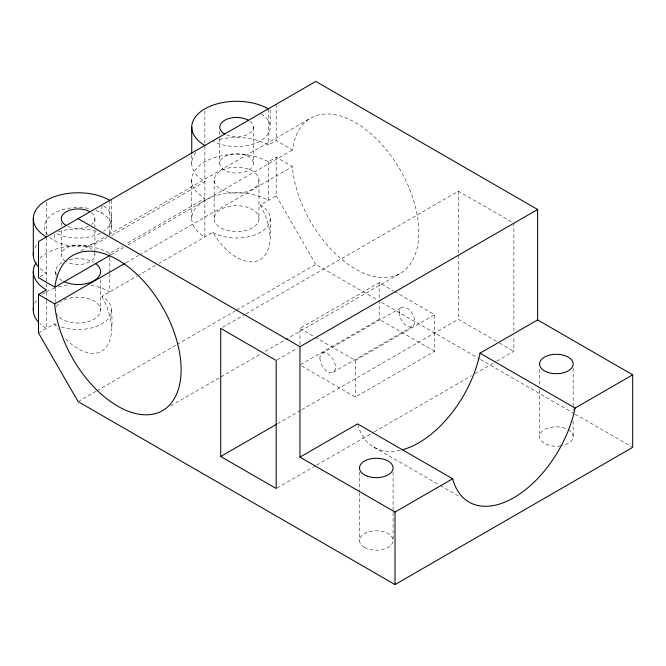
<?xml version="1.0" encoding="UTF-8"?>
<svg xmlns="http://www.w3.org/2000/svg" width="666" height="666" viewBox="0 0 666 666"><rect width="100%" height="100%" fill="white"/><g stroke="black" fill="none" stroke-linecap="round" stroke-linejoin="round"><path stroke-width="0.5" stroke-dasharray="3.33 2.5" d="M111.73 310.131C111.955 324.933 114.952 350.233 94.922 353.446C82.576 353.596 71.803 345.87 64.011 336.896M270.18 218.648C270.404 233.45 273.41 258.749 253.38 261.963C235.198 261.838 221.695 246.695 212.804 232.367L159.141 263.353M81.019 250.699L105.328 236.663M108.924 234.582L310.589 118.148M40.268 276.69L46.429 273.135A44.813 25.874 0 0 1 39.902 268.356M111.605 235.506L204.878 181.651A44.813 25.874 0 0 1 197.044 151.157M219.422 139.452A44.813 25.874 0 0 1 268.256 145.055L276.182 140.484L292.574 149.942A89.635 51.748 60 0 1 389.46 153.713A89.635 51.748 60 0 1 389.46 277.164A89.635 51.748 60 0 1 292.574 169.047L292.441 166.633L276.182 157.251L268.256 161.821A44.813 25.874 0 0 0 204.878 161.821A44.813 25.874 0 0 0 204.878 198.418L125.949 243.989M39.902 258.083A44.813 25.874 0 0 1 109.807 253.305L122.361 246.054M110.706 254.945L124.217 247.144M127.814 245.063L292.574 149.942M125.882 262.795L138.486 255.519M139.385 254.995L292.441 166.633M38.503 333L54.346 323.851A33.616 19.406 0 0 0 59.449 326.265M61.314 326.939A33.616 19.406 0 0 0 104.787 321.944A33.616 19.406 0 0 0 101.881 296.412L136.713 276.298M137.612 275.782L155.553 265.426M212.804 232.367A33.616 19.406 0 0 0 260.339 232.367A33.616 19.406 0 0 0 260.339 204.928L276.182 195.779L276.182 157.251M78.113 401.615L96.12 391.217M97.02 390.701L176.249 344.955M177.148 344.439L235.672 310.647M236.572 310.131L315.792 264.394L377.014 299.733M222.527 327.389L245.03 314.394M245.929 313.869L458.399 191.2L513.861 223.218L513.861 331.676M299.95 344.688L299.95 328.43L379.179 282.684L393.489 290.95M170.646 405.944L261.58 353.446M265.185 351.373L400.224 273.401M277.081 359.923L297.794 347.968M434.632 351.298L379.179 319.28L299.95 365.018L355.411 397.036L434.632 351.298L434.632 314.702L394.38 291.467M322.194 353.238L401.423 307.492M333.158 372.227L412.387 326.49M315.16 337.204L355.411 360.448L434.632 314.702M277.439 423.751L300.849 410.239M301.748 409.723L458.399 319.28L498.651 342.515M277.081 488.003L315.792 465.651M316.7 465.126L373.418 432.384M374.317 431.859L471.545 375.724M475.149 373.651L495.854 361.696M496.753 361.172L513.861 351.298L513.861 335.806M499.55 343.032L513.861 351.298M381.518 302.331L479.653 358.991M480.552 359.507L574.184 413.569M575.083 414.085L632.7 447.352M299.95 328.43L314.26 336.688M373.976 447.219L439.443 485.023M440.343 485.539L459.174 496.411M54.346 323.851L58.408 329.795M276.182 195.779L315.792 264.394M260.339 204.928L265.676 216.05L269.039 227.347L270.18 238.053M101.881 296.412L107.226 307.534L110.581 318.831L111.73 329.537M573.16 368.148L573.16 407.525M573.16 408.558L573.16 410.631M573.16 420.995L573.16 436.538M539.552 369.18L539.552 385.764M539.552 389.91L539.552 436.538M458.399 191.2L458.399 254.204M458.399 255.245L458.399 319.28M393.098 472.102L393.098 511.48M393.098 512.52L393.098 540.501M379.179 282.684L379.179 319.28M359.49 472.102L359.49 491.791M359.49 492.832L359.49 540.501M355.411 360.448L355.411 397.036M276.182 104.296L276.182 140.484M270.18 109.798L270.18 127.164M268.256 108.866L268.256 145.055M268.256 161.821L268.256 200.349A44.813 25.874 0 0 0 204.878 200.349A44.813 25.874 0 0 0 204.878 236.946L204.878 145.463M258.974 180.12A22.411 12.937 0 0 1 225.366 191.325A22.411 12.937 0 0 1 225.366 168.914A22.411 12.937 0 0 1 258.974 180.12L258.974 218.648A22.411 12.937 0 0 1 225.366 229.853A22.411 12.937 0 0 1 225.366 207.442A22.411 12.937 0 0 1 258.974 218.648M253.38 127.164L253.38 163.353A16.808 9.707 0 0 1 228.163 171.761A16.808 9.707 0 0 1 228.163 154.953A16.808 9.707 0 0 1 253.38 163.353M219.763 131.302L219.763 137.504M219.763 138.536L219.763 163.353M214.161 180.12L214.161 218.648M204.878 110.939L204.878 142.99M191.75 155.086L191.75 163.353M191.75 180.12L191.75 218.648M111.73 200.266L111.73 226.89M109.807 200.349L109.807 235.506M109.807 253.305L109.807 256.343M109.807 257.359L109.807 272.569M109.807 273.584L109.807 291.833A44.813 25.874 0 0 0 89.719 285.14M101.881 205.952L101.881 213.17M100.524 279.712L100.524 310.131M94.922 218.648L94.922 226.923M94.922 231.052L94.922 254.837M61.314 222.785L61.314 226.923M61.314 231.052L61.314 254.837M55.711 271.603L55.711 277.689M55.711 287.829L55.711 302.023M54.346 234.432L54.346 240.617M46.429 202.422L46.429 234.474M46.429 236.946L46.429 282.709M46.429 283.724L46.429 287.779M46.429 291.924L46.429 299.026M46.429 300.041L46.429 328.43A44.813 25.874 0 0 1 39.902 323.651M568.24 429.678A16.808 9.707 0 0 1 562.379 445.604M560.705 445.912A16.808 9.707 0 0 1 539.868 434.648A16.808 9.707 0 0 1 566.583 428.846M62.271 280.752A22.411 12.937 0 0 1 56.893 275.757M56.468 274.95A22.411 12.937 0 0 1 62.271 262.454M69.539 259.648A22.411 12.937 0 0 1 93.964 262.454M34.823 248.143A44.813 25.874 0 0 1 36.713 244.938M58.292 231.626A44.813 25.874 0 0 1 97.935 231.626M94.347 252.322A16.808 9.707 0 0 1 86.522 263.236A16.808 9.707 0 0 1 66.234 261.696M65.484 261.238A16.808 9.707 0 0 1 68.323 246.953A16.808 9.707 0 0 1 92.674 249.983M261.205 113.961A33.616 19.406 0 0 1 260.281 140.917A33.616 19.406 0 0 1 213.586 141.325M249.9 121.262A16.808 9.707 0 0 1 248.451 134.024A16.808 9.707 0 0 1 226.34 134.865M103.588 205.985A33.616 19.406 0 0 1 103.588 231.31M100.283 233.233A33.616 19.406 0 0 1 55.944 233.233M91.45 212.737A16.808 9.707 0 0 1 91.45 224.55M88.345 226.348A16.808 9.707 0 0 1 67.882 226.348M34.823 303.43A44.813 25.874 0 0 1 36.713 300.224M42.557 294.38A44.813 25.874 0 0 1 45.613 292.316M46.429 291.833A44.813 25.874 0 0 1 54.87 288.012M58.292 286.921A44.813 25.874 0 0 1 69.372 284.757M64.011 300.075A22.411 12.937 0 0 1 97.328 303.463A22.411 12.937 0 0 1 86.871 322.036A22.411 12.937 0 0 1 56.468 313.478M56.468 306.785A22.411 12.937 0 0 1 61.472 301.473M95.862 210.406A33.616 19.406 0 0 1 108.575 235.098M107.226 236.596A33.616 19.406 0 0 1 49.009 236.596M47.661 235.098A33.616 19.406 0 0 1 53.663 213.578A33.616 19.406 0 0 1 90.526 208.858M400.274 450.274A89.635 51.748 -60 0 1 357.567 423.884M364.41 547.36A16.808 9.707 0 0 0 392.532 543.006A16.808 9.707 0 0 0 371.944 531.127A16.808 9.707 0 0 0 364.41 547.36M319.93 358.258A10.964 6.327 60 0 0 331.56 372.727A10.964 6.327 60 0 0 331.56 357.217A10.964 6.327 60 0 0 319.93 358.258M399.15 312.512A10.964 6.327 60 0 0 410.78 326.981A10.964 6.327 60 0 0 410.78 311.472A10.964 6.327 60 0 0 399.15 312.512"/><path stroke-width="1" d="M402.389 449.758A89.635 51.748 -60 0 0 480.011 353.188L537.628 319.921L632.7 374.816L632.7 447.352L395.021 584.573L78.113 401.615L38.503 333L38.503 294.472L46.429 289.901A44.813 25.874 0 0 1 36.172 262.487M537.628 319.921L537.628 209.499L315.792 81.427L38.503 241.517L38.503 277.705L54.895 287.171L109.807 255.461M38.503 294.472L54.762 303.854L124.983 263.311M78.113 218.648L299.95 346.72L537.628 209.499M220.721 456.501L276.182 488.519L276.182 360.448L220.721 328.421L220.721 456.501L276.54 424.275M299.95 346.72L299.95 457.142L357.567 423.884L452.639 478.771A89.635 51.748 -60 0 0 513.861 497.668A89.635 51.748 -60 0 0 575.083 408.075L632.7 374.816M299.95 457.142L395.021 512.037L452.639 478.771M480.011 353.188L575.083 408.075M54.762 303.854L54.895 306.277A89.635 51.748 60 0 0 151.781 414.385A89.635 51.748 60 0 0 151.781 290.934A89.635 51.748 60 0 0 54.895 287.171M395.021 512.037L395.021 584.573M191.75 127.164L191.75 153.014M33.3 218.648L33.3 254.837M33.3 271.603L33.3 310.131M95.529 263.461A22.411 12.937 0 0 1 93.964 280.752A22.411 12.937 0 0 1 64.011 281.651M38.595 267.033A44.813 25.874 0 0 1 33.516 252.297M204.878 145.463A44.813 25.874 0 0 1 204.878 108.866A44.813 25.874 0 0 1 268.256 108.866M224.683 134.024A16.808 9.707 0 0 1 224.683 120.305A16.808 9.707 0 0 1 248.451 120.305M46.429 236.946A44.813 25.874 0 0 1 46.429 200.349A44.813 25.874 0 0 1 109.807 200.349M66.234 225.508A16.808 9.707 0 0 1 66.234 211.788A16.808 9.707 0 0 1 90.002 211.788M38.595 322.327A44.813 25.874 0 0 1 33.516 307.592M367.89 476.365A16.808 9.707 0 0 0 393.098 467.957A16.808 9.707 0 0 0 367.89 459.557A16.808 9.707 0 0 0 367.89 476.365M547.952 372.402A16.808 9.707 0 0 0 573.16 364.002A16.808 9.707 0 0 0 547.952 355.594A16.808 9.707 0 0 0 547.952 372.402"/></g></svg>
